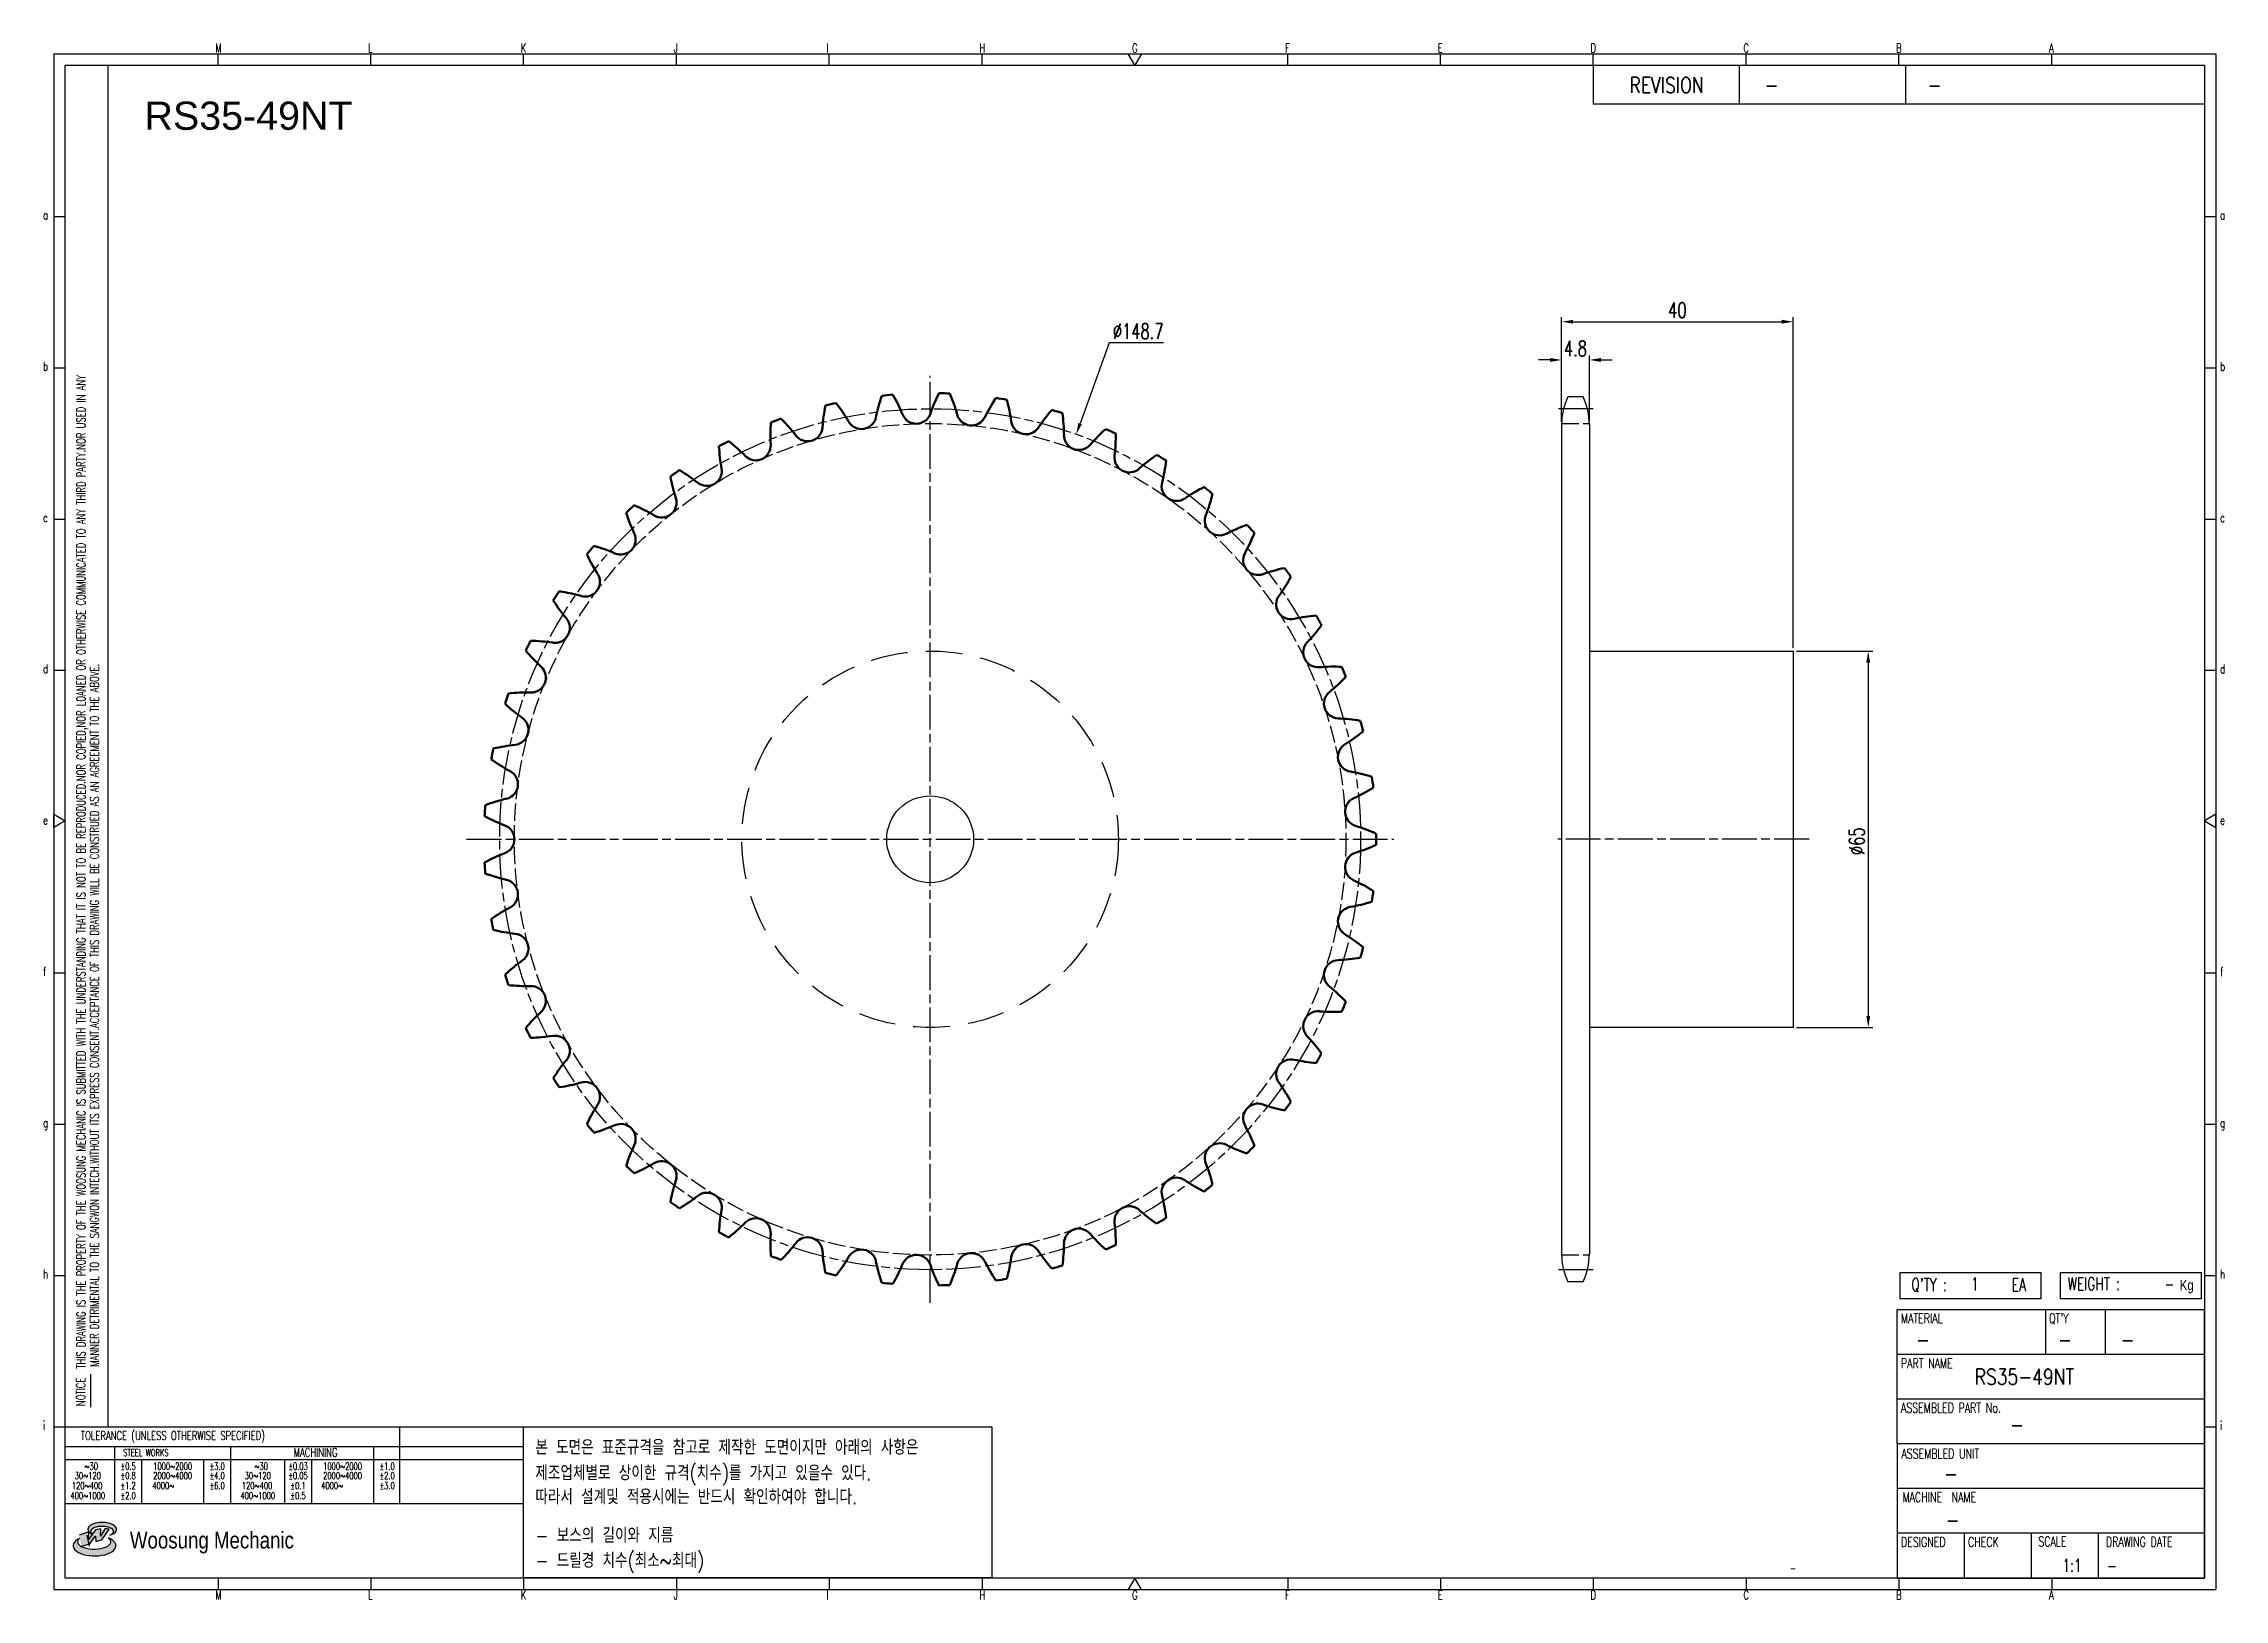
# Model space of a CAD drawing. Header units: millimetres. Extents: x -44812 to -44435, y 1096 to 1364.
import ezdxf
from ezdxf.enums import TextEntityAlignment as Align

# ---------------------------------------------------------------- set-up
doc = ezdxf.new("R2010")
doc.units = ezdxf.units.MM
for name, pattern in [('AM_ISO02W050', [7.5, 6, -1.5]), ('AM_ISO02W050x2', [3.75, 3, -0.75]), ('AM_ISO08W050', [18, 12, -1.5, 3, -1.5]), ('AM_ISO08W050x2', [9, 6, -0.75, 1.5, -0.75]), ('HIDDEN', [9.525, 6.35, -3.175])]:
    doc.linetypes.add(name, pattern=pattern)
for name, color, linetype, lineweight in [('AM_0N', 7, 'Continuous', 50), ('AM_3N', 6, 'AM_ISO02W050', 25), ('AM_7', 4, 'AM_ISO08W050', 25), ('AM_7N', 4, 'AM_ISO08W050', 25)]:
    doc.layers.add(name, color=color, linetype=linetype, lineweight=lineweight)
for name, color, linetype in [('HL', 2, 'HIDDEN'), ('S-DIM', 7, 'Continuous'), ('TITLE', 7, 'Continuous'), ('도면레이아웃', 7, 'Continuous')]:
    doc.layers.add(name, color=color, linetype=linetype)
doc.styles.add('HAN', font='ROMANS.shx', dxfattribs={"width": 0.7, "bigfont": 'whgtxt.shx'})
doc.styles.add('HKD_ST2', font='romans.shx', dxfattribs={"width": 0.7, "height": 4, "bigfont": '@extfont2.shx'})
doc.styles.add('HSG', font='SIMPLEX.shx', dxfattribs={"width": 0.7, "bigfont": 'HSG.shx'})
doc.styles.add('ROMANS', font='romans.shx', dxfattribs={"width": 0.7, "bigfont": 'whgtxt.shx'})
doc.styles.add('SLDTEXTSTYLE4', font='arial.ttf', dxfattribs={"width": 0.8})
doc.styles.get("Standard").update_dxf_attribs({"font": 'arial.ttf'})
doc.dimstyles.new('APP3.5', dxfattribs={"dimscale": 1.1, "dimtxt": 2.4, "dimasz": 1.8, "dimexe": 0.7, "dimexo": 0.5, "dimgap": 0.6, "dimtad": 1, "dimtoh": 1, "dimdec": 1, "dimrnd": 0.01, "dimzin": 9, "dimdsep": 46, "dimtxsty": 'HSG', "dimcen": 0, "dimclrd": 1, "dimclre": 1, "dimclrt": 256, "dimazin": 2, "dimtp": 1, "dimtm": 1, "dimtfac": 0.5, "dimtdec": 1, "dimtofl": 0, "dimtmove": 0, "dimatfit": 3, "dimfxl": 0, "dimtvp": 1, "dimtolj": 2, "dimlwd": -1, "dimlwe": -1, "dimarcsym": 0})

# ---------------------------------------------------------------- blocks, each defined once
blk = doc.blocks.new('SUYWSHJH')
at = {"layer": '도면레이아웃'}
h = blk.add_hatch(color=10, dxfattribs=at)
h.paths.add_polyline_path([(1.544, 35.177), (1.554, 34.966), (1.779, 35.034), (2.054, 35.422), (1.908, 35.446), (1.728, 35.167), (1.741, 35.439), (1.547, 35.405), (1.292, 35.041), (1.295, 35.33), (0.943, 35.208), (1.03, 34.8), (1.336, 34.885)])
edge = h.paths.add_edge_path()
edge.add_ellipse((1.795, 35.421), major_axis=(-0.53, 0), ratio=0.487785, start_angle=122.36065, end_angle=403.39574)
edge.add_line((1.411, 35.244), (1.419, 35.261))
edge.add_ellipse((1.798, 35.344), major_axis=(-0.423, 0), ratio=0.444396, start_angle=131.58977, end_angle=386.19408, ccw=False)
edge = h.paths.add_edge_path()
edge.add_ellipse((1.512, 34.815), major_axis=(-0.793, 0), ratio=0.480113, start_angle=314.67633, end_angle=590.85213)
edge.add_ellipse((1.501, 34.958), major_axis=(-0.62, 0), ratio=0.43311, start_angle=331.7024, end_angle=574.42495, ccw=False)
for p, q in [((0, 90.118), (80.15, 90.118)), ((0, 90.118), (0, 33.191)), ((6.089, 89.693), (6.089, 90.118)), ((11.753, 89.693), (11.753, 90.118)), ((17.418, 89.693), (17.418, 90.118)), ((23.082, 89.693), (23.082, 90.118)), ((28.746, 89.693), (28.746, 90.118)), ((34.411, 89.693), (34.411, 90.118)), ((45.739, 89.693), (45.739, 90.118)), ((51.404, 89.693), (51.404, 90.118)), ((57.068, 89.693), (57.068, 90.118)), ((62.732, 89.693), (62.732, 90.118)), ((68.397, 89.693), (68.397, 90.118)), ((74.061, 89.693), (74.061, 90.118)), ((80.15, 90.118), (80.15, 33.191)), ((0, 84.085), (0.425, 84.085)), ((79.725, 84.085), (80.15, 84.085)), ((0, 78.478), (0.425, 78.478)), ((79.725, 78.478), (80.15, 78.478)), ((0, 72.87), (0.425, 72.87)), ((79.725, 72.87), (80.15, 72.87)), ((0, 67.262), (0.425, 67.262)), ((79.725, 67.262), (80.15, 67.262)), ((0, 56.047), (0.425, 56.047)), ((79.725, 56.047), (80.15, 56.047)), ((0, 50.439), (0.425, 50.439)), ((79.725, 50.439), (80.15, 50.439)), ((0, 44.832), (0.425, 44.832)), ((79.725, 44.832), (80.15, 44.832)), ((1.377, 39.947), (1.377, 41.174)), ((0, 39.224), (0.425, 39.224)), ((79.725, 39.224), (80.15, 39.224)), ((0, 33.191), (80.15, 33.191)), ((6.089, 33.616), (6.089, 33.191)), ((11.753, 33.616), (11.753, 33.191)), ((17.418, 33.616), (17.418, 33.191)), ((23.082, 33.616), (23.082, 33.191)), ((28.746, 33.616), (28.746, 33.191)), ((34.411, 33.616), (34.411, 33.191)), ((45.739, 33.616), (45.739, 33.191)), ((51.404, 33.616), (51.404, 33.191)), ((57.068, 33.616), (57.068, 33.191)), ((62.732, 33.616), (62.732, 33.191)), ((68.397, 33.616), (68.397, 33.191)), ((74.061, 33.616), (74.061, 33.191))]:
    blk.add_line(p, q)
at = {"color": 2}
for p, q in [((2.017, 39.224), (2.017, 89.693)), ((0.425, 39.224), (17.418, 39.224)), ((12.816, 39.224), (12.816, 36.382)), ((17.418, 33.616), (17.418, 39.224)), ((0.425, 38.487), (17.418, 38.487)), ((0.425, 38.012), (17.418, 38.012)), ((2.257, 38.487), (2.257, 36.382)), ((3.257, 38.012), (3.257, 36.382)), ((5.557, 38.012), (5.557, 36.382)), ((6.557, 38.5), (6.557, 36.382)), ((8.557, 38.012), (8.557, 36.382)), ((9.557, 38.026), (9.557, 36.382)), ((11.857, 38.487), (11.857, 36.382)), ((0.425, 36.382), (17.418, 36.382))]:
    blk.add_line(p, q, dxfattribs=at)
at = {"color": 6, "ltscale": 0.5}
for p, q in [((57.068, 89.693), (57.068, 88.246)), ((62.47, 89.693), (62.47, 88.246)), ((68.635, 89.693), (68.635, 88.246)), ((79.725, 88.246), (57.068, 88.246)), ((68.336, 38.59), (68.336, 43.563)), ((79.725, 43.563), (68.336, 43.563)), ((73.827, 43.563), (73.827, 41.905)), ((76.037, 43.563), (76.037, 41.905)), ((79.725, 38.59), (79.725, 43.563)), ((79.725, 41.905), (68.336, 41.905)), ((79.725, 40.248), (68.336, 40.248)), ((68.336, 38.59), (68.336, 33.616)), ((79.725, 38.59), (68.336, 38.59)), ((79.725, 33.616), (79.725, 38.59)), ((79.725, 36.932), (68.336, 36.932)), ((79.725, 35.274), (68.336, 35.274)), ((70.822, 33.616), (70.822, 35.274)), ((73.309, 33.616), (73.309, 35.274)), ((75.796, 33.616), (75.796, 35.274)), ((68.336, 33.616), (79.725, 33.616))]:
    blk.add_line(p, q, dxfattribs=at)
for points in [[(40.075, 89.693), (39.83, 90.118), (40.32, 90.118)], [(0.425, 89.693), (79.725, 89.693), (79.725, 33.616), (0.425, 33.616)], [(0.425, 61.679), (0, 61.433), (0, 61.924)], [(79.725, 61.679), (80.15, 61.433), (80.15, 61.924)], [(40.075, 33.616), (39.83, 33.191), (40.32, 33.191)]]:
    blk.add_lwpolyline(points, close=True)
at = {"layer": 'TITLE', "color": 20}
for p, q in [((68.449, 43.961), (68.449, 44.936)), ((68.449, 44.936), (73.654, 44.936)), ((73.654, 44.936), (73.654, 43.961)), ((74.39, 43.961), (74.39, 44.936)), ((74.39, 44.936), (79.595, 44.936)), ((79.595, 44.936), (79.595, 43.961)), ((73.654, 43.961), (68.449, 43.961)), ((79.595, 43.961), (74.39, 43.961))]:
    blk.add_line(p, q, dxfattribs=at)
at = {"layer": '도면레이아웃'}
for p, q in [((1.295, 35.33), (0.943, 35.208)), ((1.03, 34.8), (1.336, 34.885)), ((1.224, 35.208), (1.311, 34.8)), ((1.224, 35.208), (1.224, 35.208)), ((1.547, 35.405), (1.292, 35.041)), ((1.292, 35.041), (1.295, 35.33)), ((1.336, 34.885), (1.544, 35.177)), ((1.419, 35.261), (1.411, 35.244)), ((1.544, 35.177), (1.554, 34.966)), ((1.741, 35.439), (1.547, 35.405)), ((1.554, 34.966), (1.779, 35.034)), ((1.908, 35.446), (1.728, 35.167)), ((1.728, 35.167), (1.741, 35.439)), ((1.779, 35.034), (2.054, 35.422)), ((2.054, 35.422), (1.908, 35.446))]:
    blk.add_line(p, q, dxfattribs=at)
for centre, major_axis, ratio, start_param, end_param in [((1.795, 35.421), (-0.53, 0), 0.487785, 2.135596, 7.040584), ((1.512, 34.815), (-0.793, 0), 0.480113, 5.492138, 10.312315), ((1.501, 34.958), (-0.62, 0), 0.43311, 5.789299, 10.025607), ((1.798, 35.344), (-0.423, 0), 0.444396, 2.296675, 6.740358)]:
    blk.add_ellipse(centre, major_axis=major_axis, ratio=ratio, start_param=start_param, end_param=end_param, dxfattribs=at)
at = {"color": 4, "style": 'HKD_ST2', "width": 0.7}
for s, p in [('M', (5.988, 90.164)), ('L', (11.652, 90.164)), ('K', (17.316, 90.164)), ('J', (22.981, 90.164)), ('I', (28.645, 90.164)), ('H', (34.309, 90.164)), ('G', (39.974, 90.164)), ('F', (45.638, 90.164)), ('E', (51.302, 90.164)), ('D', (56.967, 90.164)), ('C', (62.631, 90.164)), ('B', (68.295, 90.164)), ('A', (73.96, 90.164)), ('a', (-0.395, 83.976)), ('a', (80.305, 83.97)), ('b', (-0.395, 78.368)), ('b', (80.305, 78.362)), ('c', (-0.395, 72.76)), ('c', (80.305, 72.754)), ('d', (-0.395, 67.153)), ('d', (80.305, 67.147)), ('e', (-0.395, 61.545)), ('e', (80.305, 61.539)), ('f', (-0.395, 55.937)), ('f', (80.305, 55.931)), ('g', (-0.395, 50.33)), ('g', (80.305, 50.324)), ('h', (-0.395, 44.722)), ('h', (80.305, 44.716)), ('i', (-0.395, 39.114)), ('i', (80.305, 39.108)), ('M', (5.988, 32.824)), ('L', (11.652, 32.824)), ('K', (17.316, 32.824)), ('J', (22.981, 32.824)), ('I', (28.645, 32.824)), ('H', (34.309, 32.824)), ('G', (39.974, 32.824)), ('F', (45.638, 32.824)), ('E', (51.302, 32.824)), ('D', (56.967, 32.824)), ('C', (62.631, 32.824)), ('B', (68.295, 32.824)), ('A', (73.96, 32.824))]:
    blk.add_text(s, height=0.326, dxfattribs=at).set_placement(p)
for s, height, style, width, p in [('REVISION', 0.5806, 'HAN', 0.8, (58.415, 88.664)), ('-', 0.581, 'HAN', 0.8, (63.426, 88.664)), ('-', 0.581, 'HAN', 0.8, (69.468, 88.664)), ("Q'TY : ", 0.4746, 'HKD_ST2', 0.7, (68.857, 44.253)), ('1', 0.475, 'HKD_ST2', 0.7, (71.071, 44.275)), ('EA', 0.4746, 'HKD_ST2', 0.7, (72.578, 44.253)), ('WEIGHT : ', 0.4746, 'HKD_ST2', 0.7, (74.65, 44.286)), ('-', 0.581, 'HAN', 0.8, (69.029, 42.157)), ('-', 0.581, 'HAN', 0.8, (74.289, 42.157)), ('-', 0.581, 'HAN', 0.8, (76.623, 42.157)), ('-', 0.581, 'HAN', 0.8, (72.515, 39.013)), ('-', 0.581, 'HAN', 0.8, (70.067, 37.189)), ('-', 0.581, 'HAN', 0.8, (70.126, 35.48)), ('1:1', 0.4746, 'HKD_ST2', 0.7, (74.458, 33.848)), ('-', 0.475, 'HKD_ST2', 0.7, (76.112, 33.837))]:
    blk.add_text(s, height=height, dxfattribs=dict(style=style, width=width)).set_placement(p)
at = {"color": 1, "style": 'HKD_ST2', "width": 0.7}
for s, p in [(' THIS DRAWING IS THE PROPERTY OF THE WOOSUNG MECHANIC IS SUBMITTED WITH THE UNDERSTANDING THAT IT IS NOT TO BE REPRODUCED.NOR COPIED,NOR LOANED OR OTHERWISE COMMUNICATED TO ANY THIRD PARTY.NOR USED IN ANY', (1.173, 41.217)), ('MANNER DETRIMENTAL TO THE SANGWON INTECH.WITHOUT ITS EXPRESS CONSENT.ACCEPTANCE OF THIS DRAWING WILL BE CONSTRUED AS AN AGREEMENT TO THE ABOVE.', (1.672, 41.447))]:
    blk.add_text(s, height=0.326266, rotation=90, dxfattribs=at).set_placement(p)
at = {"style": 'HKD_ST2', "width": 0.7}
blk.add_text('-', height=0.475, dxfattribs=at).set_placement((78.613, 44.286), align=Align.RIGHT)
at = {"color": 4, "style": 'HKD_ST2', "width": 0.7}
for s, height, p in [('MATERIAL', 0.3651, (68.474, 43.425)), ("QT'Y", 0.3651, (73.965, 43.425)), ('PART NAME', 0.3651, (68.474, 41.756)), ('ASSEMBLED PART No.', 0.36511, (68.474, 40.109)), ('ASSEMBLED UNIT', 0.36511, (68.49, 38.408)), ('MACHINE  NAME', 0.36511, (68.532, 36.794)), ('DESIGNED', 0.3651, (68.474, 35.136)), ('CHECK', 0.3651, (70.961, 35.136)), ('SCALE', 0.3651, (73.566, 35.153)), ('DRAWING DATE', 0.36511, (76.071, 35.141))]:
    blk.add_text(s, height=height, dxfattribs=at).set_placement(p, align=Align.TOP_LEFT)
at = {"style": 'HKD_ST2', "width": 0.7}
blk.add_text('NOTICE', height=0.3263, rotation=90, dxfattribs=at).set_placement((1.163, 39.988))
for s, height, style, width, p in [('TOLERANCE (UNLESS OTHERWISE SPECIFIED)', 0.32627, 'HKD_ST2', 0.7, (4.417, 38.896)), ('-', 0.326, 'ROMANS', 0.65, (64.469, 33.975))]:
    blk.add_text(s, height=height, dxfattribs=dict(style=style, width=width)).set_placement(p, align=Align.MIDDLE_CENTER)
at = {"color": 4, "style": 'HKD_ST2', "width": 0.7}
for s, height, p in [('STEEL WORKS', 0.26101, (3.416, 38.268)), ('MACHINING', 0.3263, (9.707, 38.27)), ('%%P0.5', 0.261, (2.757, 37.762)), ('%%P0.8', 0.261, (2.757, 37.411)), ('%%P3.0', 0.261, (6.057, 37.762)), ('%%P4.0', 0.261, (6.057, 37.411)), ('%%P0.03', 0.261, (9.057, 37.762)), ('%%P0.05', 0.261, (9.057, 37.411)), ('%%P1.0', 0.261, (12.357, 37.762)), ('%%P2.0', 0.261, (12.357, 37.411)), ('%%P1.2', 0.261, (2.757, 37.045)), ('%%P2.0', 0.261, (2.757, 36.67)), ('%%P6.0', 0.261, (6.057, 37.045)), ('%%P0.1', 0.261, (9.057, 37.045)), ('%%P0.5', 0.261, (9.057, 36.67)), ('%%P3.0', 0.261, (12.357, 37.045))]:
    blk.add_text(s, height=height, dxfattribs=at).set_placement(p, align=Align.MIDDLE)
for s, height, p in [('30%%126120', 0.261, (1.263, 37.411)), ('%%12630', 0.261, (1.389, 37.762)), ('2000%%1264000', 0.26101, (4.407, 37.411)), ('1000%%1262000', 0.26101, (4.407, 37.762)), ('30%%126120', 0.261, (7.563, 37.411)), ('%%12630', 0.261, (7.689, 37.762)), ('2000%%1264000', 0.26101, (10.707, 37.411)), ('1000%%1262000', 0.26101, (10.707, 37.762)), ('400%%1261000', 0.26101, (1.263, 36.67)), ('120%%126400', 0.26101, (1.237, 37.045)), ('4000%%126', 0.261, (4.061, 37.045)), ('400%%1261000', 0.26101, (7.563, 36.67)), ('120%%126400', 0.26101, (7.537, 37.045)), ('4000%%126', 0.261, (10.321, 37.045))]:
    blk.add_text(s, height=height, dxfattribs=at).set_placement(p, align=Align.MIDDLE_CENTER)
at = {"color": 1, "style": 'SLDTEXTSTYLE4', "width": 0.8}
blk.add_text('Woosung Mechanic', height=0.61957, dxfattribs=at).set_placement((2.822, 34.711))
at = {"layer": 'TITLE', "width": 0.8}
blk.add_text('Kg', height=0.3789, dxfattribs=at).set_placement((78.807, 44.286))
blk = doc.blocks.new('*D571')
at = {"layer": 'Defpoints', "color": 0, "transparency": 16777216}
for p in [(-44544.86, 1309.85), (-44549.66, 1298.7), (-44544.86, 1298.7)]:
    blk.add_point(p, dxfattribs=at)
at = {"layer": 'S-DIM', "color": 1, "transparency": 16777216}
for p, q in [((-44549.66, 1299.25), (-44549.66, 1310.62)), ((-44544.86, 1299.25), (-44544.86, 1310.62)), ((-44551.64, 1309.85), (-44553.62, 1309.85)), ((-44542.88, 1309.85), (-44540.9, 1309.85))]:
    blk.add_line(p, q, dxfattribs=at)
for points in [[(-44551.64, 1310.18), (-44551.64, 1309.52), (-44549.66, 1309.85)], [(-44542.88, 1310.18), (-44542.88, 1309.52), (-44544.86, 1309.85)]]:
    blk.add_solid(points, dxfattribs=at)
at = {"layer": 'S-DIM', "transparency": 16777216, "insert": (-44547.26, 1311.83), "char_height": 2.64, "attachment_point": 5, "style": 'HSG'}
blk.add_mtext('\\A2;4.8', dxfattribs=at)
blk = doc.blocks.new('*D572')
at = {"layer": 'Defpoints', "color": 0, "transparency": 16777216}
for p in [(-44509.66, 1316.45), (-44549.66, 1298.7), (-44509.66, 1259.59)]:
    blk.add_point(p, dxfattribs=at)
at = {"layer": 'S-DIM', "color": 1, "transparency": 16777216}
for p, q in [((-44549.66, 1299.25), (-44549.66, 1317.22)), ((-44547.68, 1316.45), (-44511.64, 1316.45)), ((-44509.66, 1260.14), (-44509.66, 1317.22))]:
    blk.add_line(p, q, dxfattribs=at)
for points in [[(-44547.68, 1316.78), (-44547.68, 1316.12), (-44549.66, 1316.45)], [(-44511.64, 1316.78), (-44511.64, 1316.12), (-44509.66, 1316.45)]]:
    blk.add_solid(points, dxfattribs=at)
at = {"layer": 'S-DIM', "transparency": 16777216, "insert": (-44529.66, 1318.43), "char_height": 2.64, "attachment_point": 5, "style": 'HSG'}
blk.add_mtext('\\A2;40', dxfattribs=at)
blk = doc.blocks.new('*D573')
at = {"layer": 'Defpoints', "color": 0, "transparency": 16777216}
for p in [(-44509.66, 1259.59), (-44509.66, 1194.59), (-44496.71, 1194.59)]:
    blk.add_point(p, dxfattribs=at)
at = {"layer": 'S-DIM', "color": 1, "transparency": 16777216}
for p, q in [((-44509.11, 1259.59), (-44495.94, 1259.59)), ((-44496.71, 1257.61), (-44496.71, 1196.57)), ((-44509.11, 1194.59), (-44495.94, 1194.59))]:
    blk.add_line(p, q, dxfattribs=at)
for points in [[(-44497.04, 1257.61), (-44496.38, 1257.61), (-44496.71, 1259.59)], [(-44497.04, 1196.57), (-44496.38, 1196.57), (-44496.71, 1194.59)]]:
    blk.add_solid(points, dxfattribs=at)
at = {"layer": 'S-DIM', "transparency": 16777216, "insert": (-44498.69, 1226.74), "char_height": 2.64, "attachment_point": 5, "rotation": 90, "style": 'HSG'}
blk.add_mtext('\\A2;%%c65', dxfattribs=at)
blk = doc.blocks.new('*D574')
at = {"layer": 'Defpoints', "color": 0, "transparency": 16777216}
for p in [(-44633.47, 1297.01), (-44683.91, 1157.16)]:
    blk.add_point(p, dxfattribs=at)
at = {"layer": 'S-DIM', "color": 1, "transparency": 16777216}
for p, q in [((-44627.77, 1312.82), (-44632.8, 1298.87)), ((-44618.4, 1312.82), (-44627.77, 1312.82))]:
    blk.add_line(p, q, dxfattribs=at)
blk.add_solid([(-44633.11, 1298.99), (-44632.49, 1298.76), (-44633.47, 1297.01)], dxfattribs=at)
at = {"layer": 'S-DIM', "transparency": 16777216, "insert": (-44622.76, 1314.8), "char_height": 2.64, "attachment_point": 5, "style": 'HSG'}
blk.add_mtext('\\A2;∅148.7', dxfattribs=at)

msp = doc.modelspace()

# ---------------------------------------------------------------- linework, layer by layer
for p, q in [((-44545.93, 1303.5), (-44548.59, 1303.5)), ((-44549.66, 1298.7), (-44549.66, 1155.48)), ((-44544.86, 1298.7), (-44544.86, 1155.48)), ((-44545.93, 1150.68), (-44548.59, 1150.68))]:
    msp.add_line(p, q)
msp.add_lwpolyline([(-44544.86, 1259.59), (-44509.66, 1259.59), (-44509.66, 1194.59), (-44544.86, 1194.59)])
at = {"color": 4}
msp.add_lwpolyline([(-44728.89, 1125.66), (-44648.02, 1125.66), (-44648.02, 1099.54), (-44728.89, 1099.54)], close=True, dxfattribs=at)
msp.add_circle((-44658.69, 1227.09), 7.5)
for centre, start, end in [((-44538.36, 1298.7), 154.8633, 180), ((-44556.16, 1298.7), 0, 25.1367), ((-44538.36, 1155.48), 180, 205.1367), ((-44556.16, 1155.48), 334.8633, 0)]:
    msp.add_arc(centre, 11.3, start, end)
at = {"layer": 'AM_0N'}
for centre, radius, start, end in [((-44637.61, 1293.65), 31.09, 161.1906, 168.2653), ((-44658.69, 1227.09), 77.04, 94.8015, 96.2189), ((-44692.11, 1288.39), 31.09, 22.7551, 29.8298), ((-44629.27, 1290.4), 31.09, 153.8437, 160.9184), ((-44658.69, 1227.09), 77.04, 87.4546, 88.8719), ((-44684, 1292.16), 31.09, 15.4082, 22.4829), ((-44621.41, 1286.12), 31.09, 146.4967, 153.5714), ((-44658.69, 1227.09), 77.04, 80.1076, 81.525), ((-44675.47, 1294.86), 31.09, 8.0612, 15.1359), ((-44658.69, 1227.09), 77.04, 109.4954, 110.9128), ((-44706.57, 1277.91), 31.09, 37.449, 44.5237), ((-44646.29, 1295.8), 31.09, 168.5376, 175.6122), ((-44658.69, 1227.09), 77.04, 102.1485, 103.5658), ((-44699.67, 1283.61), 31.09, 30.102, 37.1767), ((-44670.56, 1300.49), 2.57, 210.102, 348.2653), ((-44661.07, 1301.41), 2.57, 202.7551, 340.9184), ((-44651.55, 1301.1), 2.57, 195.4082, 333.5714), ((-44642.14, 1299.58), 2.57, 188.0612, 326.2245), ((-44614.17, 1280.87), 31.09, 139.1498, 146.2245), ((-44658.69, 1227.09), 77.04, 72.7607, 74.1781), ((-44666.66, 1296.45), 31.09, 0.7143, 7.789), ((-44658.69, 1227.09), 77.04, 116.8423, 118.2597), ((-44712.67, 1271.37), 31.09, 44.7959, 51.8706), ((-44655.18, 1296.82), 31.09, 175.8845, 182.9592), ((-44679.85, 1298.37), 2.57, 217.449, 355.6122), ((-44633.01, 1296.87), 2.57, 180.7143, 318.8776), ((-44607.66, 1274.73), 31.09, 131.8029, 138.8776), ((-44658.69, 1227.09), 77.04, 65.4138, 66.8311), ((-44657.73, 1296.9), 31.09, 353.3673, 0.442), ((-44664.12, 1296.69), 31.09, 183.2314, 190.3061), ((-44688.79, 1295.08), 2.57, 224.7959, 2.9592), ((-44624.3, 1293.01), 2.57, 173.3673, 311.5306), ((-44601.98, 1267.82), 31.09, 124.4559, 131.5306), ((-44658.69, 1227.09), 77.04, 58.0668, 59.4842), ((-44648.81, 1296.2), 31.09, 346.0204, 353.0951), ((-44658.69, 1227.09), 77.04, 124.1893, 125.6066), ((-44672.98, 1295.43), 31.09, 190.5784, 197.6531), ((-44717.89, 1264.1), 31.09, 52.1429, 59.2175), ((-44697.24, 1290.67), 2.57, 232.1429, 10.3061), ((-44616.15, 1288.07), 2.57, 166.0204, 304.1837), ((-44597.24, 1260.23), 31.09, 117.109, 124.1837), ((-44658.69, 1227.09), 77.04, 50.7199, 52.1372), ((-44658.69, 1227.09), 77.04, 131.5362, 132.9536), ((-44722.14, 1256.23), 31.09, 59.4898, 66.5645), ((-44705.05, 1285.22), 2.57, 239.4898, 17.6531), ((-44640.05, 1294.37), 31.09, 338.6735, 345.7482), ((-44681.6, 1293.04), 31.09, 197.9253, 205), ((-44608.7, 1282.13), 2.57, 158.6735, 296.8367), ((-44593.51, 1252.1), 31.09, 109.762, 116.8367), ((-44658.69, 1227.09), 77.04, 43.373, 44.7903), ((-44658.69, 1227.09), 77.04, 138.8832, 140.3005), ((-44725.34, 1247.87), 31.09, 66.8367, 73.9114), ((-44712.11, 1278.82), 2.57, 246.8367, 25), ((-44631.6, 1291.44), 31.09, 331.3265, 338.4012), ((-44718.28, 1271.56), 2.57, 254.1837, 32.3469), ((-44689.85, 1289.57), 31.09, 205.2722, 212.3469), ((-44602.07, 1275.29), 2.57, 151.3265, 289.4898), ((-44590.84, 1243.56), 31.09, 102.4151, 109.4898), ((-44658.69, 1227.09), 77.04, 36.026, 37.4434), ((-44658.69, 1227.09), 77.04, 146.2301, 147.6475), ((-44727.45, 1239.18), 31.09, 74.1837, 81.2584), ((-44596.37, 1267.65), 2.57, 143.9796, 282.1429), ((-44623.59, 1287.44), 31.09, 323.9796, 331.0543), ((-44697.58, 1285.07), 31.09, 212.6192, 219.6939), ((-44589.29, 1234.75), 31.09, 95.0682, 102.1429), ((-44658.69, 1227.09), 77.04, 28.6791, 30.0964), ((-44723.48, 1263.57), 2.57, 261.5306, 39.6939), ((-44616.16, 1282.46), 31.09, 316.6327, 323.7073), ((-44658.69, 1227.09), 77.04, 153.577, 154.9944), ((-44704.68, 1279.62), 31.09, 219.9661, 227.0408), ((-44728.44, 1230.29), 31.09, 81.5306, 88.6053), ((-44591.7, 1259.35), 2.57, 136.6327, 274.7959), ((-44727.61, 1254.99), 2.57, 268.8776, 47.0408), ((-44588.88, 1225.81), 31.09, 87.7212, 94.7959), ((-44609.43, 1276.57), 31.09, 309.2857, 316.3604), ((-44658.69, 1227.09), 77.04, 21.3321, 22.7495), ((-44658.69, 1227.09), 77.04, 160.924, 162.3413), ((-44711.02, 1273.31), 31.09, 227.3131, 234.3878), ((-44728.27, 1221.34), 31.09, 88.8776, 95.9522), ((-44588.12, 1250.52), 2.57, 129.2857, 267.449), ((-44730.62, 1245.95), 2.57, 276.2245, 54.3878), ((-44589.62, 1216.9), 31.09, 80.3743, 87.449), ((-44658.69, 1227.09), 77.04, 13.9852, 15.4026), ((-44658.69, 1227.09), 77.04, 168.2709, 169.6883), ((-44726.97, 1212.49), 31.09, 96.2245, 103.2992), ((-44585.7, 1241.3), 2.57, 121.9388, 260.102), ((-44603.51, 1269.86), 31.09, 301.9388, 309.0135), ((-44716.5, 1266.24), 31.09, 234.66, 241.7347), ((-44732.44, 1236.59), 2.57, 283.5714, 61.7347), ((-44591.49, 1208.15), 31.09, 73.0273, 80.102), ((-44598.49, 1262.45), 31.09, 294.5918, 301.6665), ((-44658.69, 1227.09), 77.04, 6.6383, 8.0556), ((-44658.69, 1227.09), 77.04, 175.6179, 177.0352), ((-44724.54, 1203.88), 31.09, 103.5714, 110.6461), ((-44584.48, 1231.85), 2.57, 114.5918, 252.7551), ((-44721.03, 1258.52), 31.09, 242.0069, 249.0816), ((-44733.05, 1227.09), 2.57, 290.9184, 69.0816), ((-44594.46, 1199.71), 31.09, 65.6804, 72.7551), ((-44658.69, 1227.09), 77.04, 359.2913, 0.7087), ((-44721.03, 1195.65), 31.09, 110.9184, 117.9931), ((-44584.48, 1222.32), 2.57, 107.2449, 245.4082), ((-44594.46, 1254.46), 31.09, 287.2449, 294.3196), ((-44658.69, 1227.09), 77.04, 182.9648, 184.3821), ((-44724.54, 1250.29), 31.09, 249.3539, 256.4286), ((-44732.44, 1217.58), 2.57, 298.2653, 76.4286), ((-44591.49, 1246.03), 31.09, 279.898, 286.9727), ((-44598.49, 1191.72), 31.09, 58.3335, 65.4082), ((-44658.69, 1227.09), 77.04, 351.9444, 353.3617), ((-44716.5, 1187.94), 31.09, 118.2653, 125.34), ((-44658.69, 1227.09), 77.04, 190.3117, 191.7291), ((-44585.7, 1212.87), 2.57, 99.898, 238.0612), ((-44726.97, 1241.68), 31.09, 256.7008, 263.7755), ((-44730.62, 1208.22), 2.57, 305.6122, 83.7755), ((-44603.51, 1184.31), 31.09, 50.9865, 58.0612), ((-44711.02, 1180.86), 31.09, 125.6122, 132.6869), ((-44588.12, 1203.66), 2.57, 92.551, 230.7143), ((-44589.62, 1237.28), 31.09, 272.551, 279.6257), ((-44658.69, 1227.09), 77.04, 344.5974, 346.0148), ((-44658.69, 1227.09), 77.04, 197.6587, 199.076), ((-44728.27, 1232.83), 31.09, 264.0478, 271.1224), ((-44727.61, 1199.18), 2.57, 312.9592, 91.1224), ((-44609.43, 1177.61), 31.09, 43.6396, 50.7143), ((-44658.69, 1227.09), 77.04, 337.2505, 338.6679), ((-44704.68, 1174.55), 31.09, 132.9592, 140.0339), ((-44658.69, 1227.09), 77.04, 205.0056, 206.423), ((-44591.7, 1194.82), 2.57, 85.2041, 223.3673), ((-44588.88, 1228.36), 31.09, 265.2041, 272.2788), ((-44728.44, 1223.89), 31.09, 271.3947, 278.4694), ((-44723.48, 1190.6), 2.57, 320.3061, 98.4694), ((-44616.16, 1171.71), 31.09, 36.2927, 43.3673), ((-44658.69, 1227.09), 77.04, 329.9036, 331.3209), ((-44697.58, 1169.1), 31.09, 140.3061, 147.3808), ((-44596.37, 1186.52), 2.57, 77.8571, 216.0204), ((-44589.29, 1219.42), 31.09, 257.8571, 264.9318), ((-44658.69, 1227.09), 77.04, 212.3525, 213.7699), ((-44727.45, 1214.99), 31.09, 278.7416, 285.8163), ((-44718.28, 1182.61), 2.57, 327.6531, 105.8163), ((-44623.59, 1166.73), 31.09, 28.9457, 36.0204), ((-44689.85, 1164.6), 31.09, 147.6531, 154.7278), ((-44602.07, 1178.89), 2.57, 70.5102, 208.6735), ((-44590.84, 1210.61), 31.09, 250.5102, 257.5849), ((-44658.69, 1227.09), 77.04, 322.5566, 323.974), ((-44658.69, 1227.09), 77.04, 219.6995, 221.1168), ((-44725.34, 1206.3), 31.09, 286.0886, 293.1633), ((-44712.11, 1175.36), 2.57, 335, 113.1633), ((-44631.6, 1162.74), 31.09, 21.5988, 28.6735), ((-44681.6, 1161.13), 31.09, 155, 162.0747), ((-44722.14, 1197.95), 31.09, 293.4355, 300.5102), ((-44705.05, 1168.95), 2.57, 342.3469, 120.5102), ((-44608.7, 1172.04), 2.57, 63.1633, 201.3265), ((-44640.05, 1159.8), 31.09, 14.2518, 21.3265), ((-44593.51, 1202.07), 31.09, 243.1633, 250.238), ((-44658.69, 1227.09), 77.04, 315.2097, 316.627), ((-44658.69, 1227.09), 77.04, 227.0464, 228.4638), ((-44672.98, 1158.74), 31.09, 162.3469, 169.4216), ((-44616.15, 1166.1), 2.57, 55.8163, 193.9796), ((-44597.24, 1193.94), 31.09, 235.8163, 242.891), ((-44658.69, 1227.09), 77.04, 307.8628, 309.2801), ((-44658.69, 1227.09), 77.04, 234.3934, 235.8107), ((-44717.89, 1190.07), 31.09, 300.7825, 307.8571), ((-44697.24, 1163.5), 2.57, 349.6939, 127.8571), ((-44624.3, 1161.16), 2.57, 48.4694, 186.6327), ((-44648.81, 1157.97), 31.09, 6.9049, 13.9796), ((-44664.12, 1157.48), 31.09, 169.6939, 176.7686), ((-44712.67, 1182.81), 31.09, 308.1294, 315.2041), ((-44688.79, 1159.09), 2.57, 357.0408, 135.2041), ((-44633.01, 1157.3), 2.57, 41.1224, 179.2857), ((-44657.73, 1157.27), 31.09, 359.558, 6.6327), ((-44601.98, 1186.35), 31.09, 228.4694, 235.5441), ((-44658.69, 1227.09), 77.04, 300.5158, 301.9332), ((-44658.69, 1227.09), 77.04, 241.7403, 243.1577), ((-44655.18, 1157.35), 31.09, 177.0408, 184.1155), ((-44706.57, 1176.27), 31.09, 315.4763, 322.551), ((-44679.85, 1155.8), 2.57, 4.3878, 142.551), ((-44670.56, 1153.68), 2.57, 11.7347, 149.898), ((-44642.14, 1154.59), 2.57, 33.7755, 171.9388), ((-44666.66, 1157.72), 31.09, 352.211, 359.2857), ((-44607.66, 1179.44), 31.09, 221.1224, 228.1971), ((-44658.69, 1227.09), 77.04, 293.1689, 294.5862), ((-44658.69, 1227.09), 77.04, 249.0872, 250.5046), ((-44646.29, 1158.38), 31.09, 184.3878, 191.4624), ((-44699.67, 1170.56), 31.09, 322.8233, 329.898), ((-44637.61, 1160.53), 31.09, 191.7347, 198.8094), ((-44692.11, 1165.78), 31.09, 330.1702, 337.2449), ((-44661.07, 1152.77), 2.57, 19.0816, 157.2449), ((-44629.27, 1163.77), 31.09, 199.0816, 206.1563), ((-44684, 1162.01), 31.09, 337.5171, 344.5918), ((-44651.55, 1153.07), 2.57, 26.4286, 164.5918), ((-44621.41, 1168.05), 31.09, 206.4286, 213.5033), ((-44675.47, 1159.31), 31.09, 344.8641, 351.9388), ((-44614.17, 1173.3), 31.09, 213.7755, 220.8502), ((-44658.69, 1227.09), 77.04, 285.8219, 287.2393), ((-44658.69, 1227.09), 77.04, 256.4342, 257.8515), ((-44658.69, 1227.09), 77.04, 263.7811, 265.1985), ((-44658.69, 1227.09), 77.04, 271.1281, 272.5454), ((-44658.69, 1227.09), 77.04, 278.475, 279.8924)]:
    msp.add_arc(centre, radius, start, end, dxfattribs=at)
at = {"layer": 'AM_3N', "linetype": 'AM_ISO02W050x2'}
for p, q in [((-44549.66, 1298.85), (-44544.86, 1298.85)), ((-44549.66, 1155.32), (-44544.86, 1155.32))]:
    msp.add_line(p, q, dxfattribs=at)
msp.add_circle((-44658.69, 1227.09), 71.79, dxfattribs=at)
at = {"layer": 'AM_7', "linetype": 'AM_ISO08W050x2'}
for p, q in [((-44544.2, 1301.42), (-44550.32, 1301.42)), ((-44506.93, 1227.09), (-44550.32, 1227.09)), ((-44506.93, 1227.09), (-44550.32, 1227.09)), ((-44544.2, 1152.75), (-44550.32, 1152.75))]:
    msp.add_line(p, q, dxfattribs=at)
msp.add_circle((-44658.69, 1227.09), 74.33, dxfattribs=at)
at = {"layer": 'AM_7N', "linetype": 'AM_ISO08W050x2'}
for p, q in [((-44658.69, 1147.05), (-44658.69, 1307.12)), ((-44738.73, 1227.09), (-44578.65, 1227.09))]:
    msp.add_line(p, q, dxfattribs=at)
at = {"layer": 'HL'}
msp.add_circle((-44658.69, 1227.09), 32.5, dxfattribs=at)

# ---------------------------------------------------------------- block references
at = {"xscale": 4.658222940174602, "yscale": 4.658222940174602, "zscale": 4.658222940174602}
msp.add_blockref('SUYWSHJH', (-44810.02, 942.94), dxfattribs=at)

# ---------------------------------------------------------------- texts
at = {"color": 2}
msp.add_text('RS35-49NT', height=4.867, dxfattribs=at).set_placement((-44794.34, 1349.59))
at = {"style": 'HAN', "width": 0.8}
msp.add_text('RS35-49NT', height=2.705, dxfattribs=at).set_placement((-44478.32, 1132.93))
at = {"color": 4, "style": 'HAN', "width": 0.8}
for s, p in [('본 도면은 표준규격을 참고로 제작한 도면이지만 아래의 사항은', (-44726.86, 1120.82)), ('제조업체별로 상이한 규격(치수)를 가지고 있을수 있다.', (-44726.86, 1116.39)), ('따라서 설계및 적용시에는 반드시 확인하여야 합니다.', (-44726.86, 1112.27)), ('- 보스의 길이와 지름', (-44726.86, 1105.63)), ('- 드릴경 치수(최소~최대)', (-44726.86, 1101.28))]:
    msp.add_text(s, height=2.559, dxfattribs=at).set_placement(p)

# ---------------------------------------------------------------- dimensions: what is measured, and where the dimension line sits
at = {"layer": 'S-DIM'}
dim = msp.add_linear_dim(base=(-44509.66, 1316.45), p1=(-44549.66, 1298.7), p2=(-44509.66, 1259.59), dimstyle='APP3.5', dxfattribs=at)
dim.commit()
dim.dimension.update_dxf_attribs({"geometry": '*D572', "text_midpoint": (-44529.66, 1318.43)})
dim = msp.add_diameter_dim_2p(p1=(-44683.91, 1157.16), p2=(-44633.47, 1297.01), dimstyle='APP3.5', dxfattribs=at)
dim.commit()
dim.dimension.update_dxf_attribs({"geometry": '*D574', "text_midpoint": (-44622.76, 1312.82), "dimtype": 163})
dim = msp.add_linear_dim(base=(-44544.86, 1309.85), p1=(-44549.66, 1298.7), p2=(-44544.86, 1298.7), dimstyle='APP3.5', dxfattribs=at)
dim.commit()
dim.dimension.update_dxf_attribs({"geometry": '*D571', "text_midpoint": (-44547.26, 1309.85), "dimtype": 160})
dim = msp.add_linear_dim(base=(-44496.71, 1194.59), p1=(-44509.66, 1259.59), p2=(-44509.66, 1194.59), angle=90, text='%%c<>', dimstyle='APP3.5', dxfattribs=at)
dim.commit()
dim.dimension.update_dxf_attribs({"geometry": '*D573', "text_midpoint": (-44496.71, 1226.74), "dimtype": 160})

doc.saveas('drawing.dxf')
